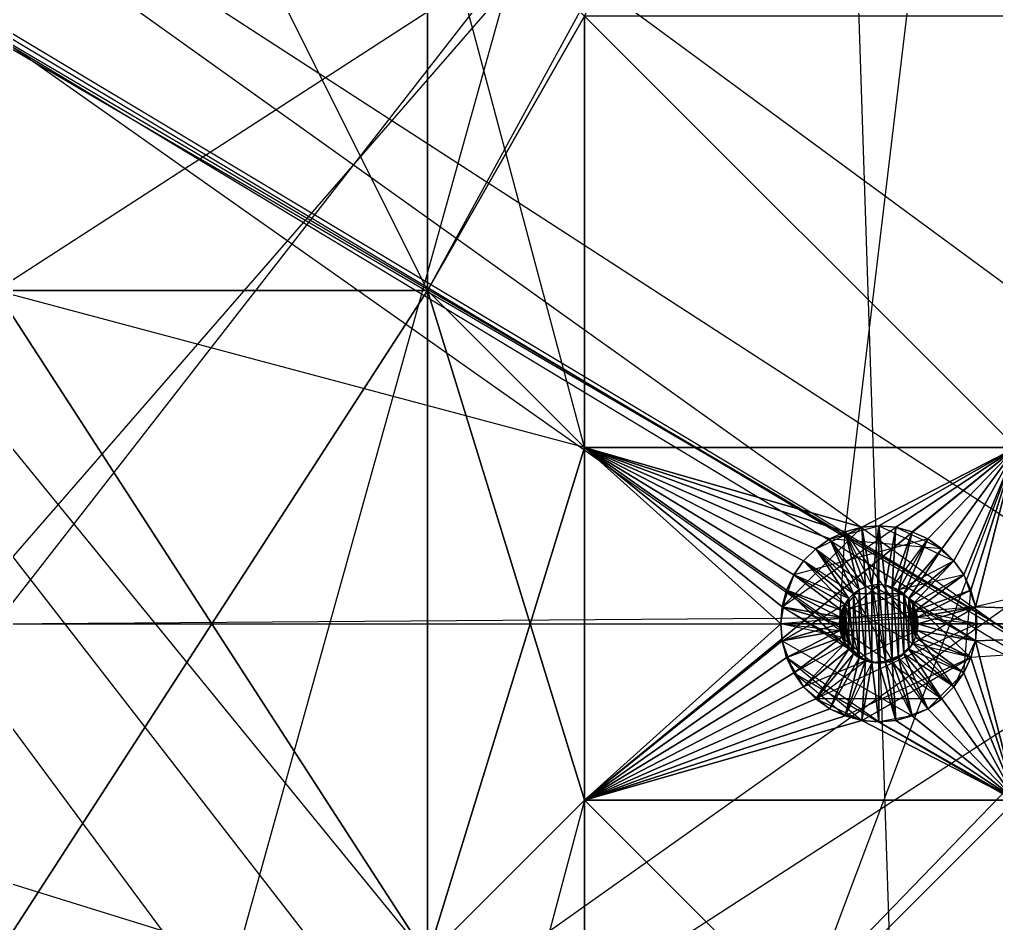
# Model space of a CAD drawing. Extents: x -139 to 143, y -92 to 96.
# Drawn here: x -56.2 to 2.4, y -16.4 to 37.8 of the extents above; entities that cross this region are included whole.
import ezdxf

# ---------------------------------------------------------------- set-up
doc = ezdxf.new("R2010")
doc.units = 0
doc.layers.get('0').update_dxf_attribs({"linetype": 'CONTINUOUS'})

msp = doc.modelspace()

# ---------------------------------------------------------------- linework, layer by layer
at = {"color": 7}
for points in [[(129.709, -88.192, -0.822), (-124.985, -88.192, -0.822), (-129.233, -92.422, -0.822), (-124.985, -88.192, -0.822), (-125.885, -88.822, -0.822), (-129.233, -92.422, -0.822), (-129.233, -92.422, -0.822), (-125.885, -88.822, -0.822), (-126.943, -89.316, -0.822), (-129.233, -92.422, -0.822), (-129.233, -92.422, -0.822), (-126.943, -89.316, -0.822), (-128.07, -89.618, -0.822), (-129.233, -92.422, -0.822), (-129.233, -92.422, -0.822), (-128.07, -89.618, -0.822), (-129.233, -89.72, -0.822), (-129.233, -92.422, -0.822), (-124.985, -88.192, -0.822), (-129.233, -92.422, -0.822), (133.958, -92.422, -0.822), (-124.985, -88.192, -0.822), (133.958, 95.572, -0.822)], [(133.958, 95.572, -0.822), (-129.233, 95.572, -0.822), (-124.985, 91.342, -0.822), (133.958, 95.572, -0.822), (-129.233, 95.572, -0.822), (-124.985, 91.342, -0.822), (-129.233, 95.572, -0.822), (-125.885, 91.972, -0.822), (-124.985, 91.342, -0.822), (-125.885, 91.972, -0.822), (-129.233, 95.572, -0.822), (-126.943, 92.465, -0.822), (-125.885, 91.972, -0.822), (-126.943, 92.465, -0.822), (-129.233, 95.572, -0.822), (-128.07, 92.768, -0.822), (-126.943, 92.465, -0.822), (-128.07, 92.768, -0.822), (-129.233, 95.572, -0.822), (-129.233, 92.869, -0.822), (-128.07, 92.768, -0.822), (143.358, -83.022, -0.587)], [(-129.233, -89.72, -0.822), (-129.233, 92.869, -0.587), (-129.233, 95.572, -0.822), (-129.233, 95.572, -0.587), (-129.233, 92.869, -0.587), (-129.233, 95.572, -0.822), (-129.233, 92.869, -0.587), (-129.233, 92.869, -0.822), (-129.233, 95.572, -0.822), (133.958, -92.422, -0.822)], [(143.358, -83.022, -0.822), (-138.633, 86.172, -0.822), (-134.403, 81.923, -0.822), (-135.033, 82.823, -0.822), (-138.633, 86.172, -0.822), (-134.403, 81.923, -0.822), (-138.633, 86.172, -0.822), (-134.403, -78.774, -0.822), (-134.403, 81.923, -0.822), (-138.633, 86.172, -0.822), (-135.033, 82.823, -0.822), (-135.527, 83.881, -0.822), (-138.633, 86.172, -0.822), (-138.633, -83.022, -0.822)], [(-138.633, -83.022, 5.052), (-138.49, 84.54, 5.052), (-138.633, -83.022, 5.052), (-138.633, 86.172, 5.052), (-138.49, 84.54, 5.052), (143.215, -81.39, 5.052)], [(-123.433, -86.371, -5.287), (143.358, 86.172, 5.052)], [(-135.527, 83.881, -0.587), (140.655, -83.022, -0.587)], [(-135.527, 83.881, 5.287), (143.358, -83.022, 5.052)], [(137.306, -77.222, -5.287), (-132.582, 80.372, -5.287), (-131.583, -76.757, -5.287), (-131.583, 79.906, -5.287), (-132.582, 80.372, -5.287), (-132.582, 80.372, -5.287), (-132.582, -77.222, -5.287)], [(-4.688, -74.798, -0.117), (-115.522, 75.01, -0.117), (-123.191, 78.971, -0.117), (-115.955, 74.082, -0.117), (-115.522, 75.01, -0.117), (-111.454, -74.708, -0.117)], [(-57.561, 73.247, 5.287), (-31.712, 21.549, 5.287), (-31.712, 47.398, -0.117), (-31.712, 47.398, 5.287), (-31.712, 21.549, 5.287), (-31.712, 47.398, -0.117), (-31.712, 21.549, 5.287), (-31.712, 21.549, -0.117), (-31.712, 47.398, -0.117), (-31.712, 21.549, 5.287), (-57.561, 21.549, -0.117), (-31.712, 21.549, -0.117), (-31.712, 21.549, 5.287), (-57.561, 21.549, -0.117), (-31.712, 21.549, 5.287), (-57.561, 21.549, 5.287)], [(-57.561, 21.549, -0.117), (-17.612, 47.398, 5.287), (-17.612, 73.247, -0.117), (-17.612, 73.247, 5.287), (-17.612, 47.398, 5.287), (-17.612, 73.247, -0.117), (-17.612, 47.398, 5.287), (-17.612, 47.398, -0.117), (-17.612, 73.247, -0.117), (-17.612, 47.398, 5.287), (-31.712, 47.398, -0.117), (-17.612, 47.398, -0.117), (-17.612, 47.398, 5.287), (-31.712, 47.398, -0.117), (-17.612, 47.398, 5.287), (-31.712, 47.398, 5.287), (-31.712, 47.398, -0.117), (-57.561, 73.247, 5.287), (-17.612, 73.247, -0.117), (-57.561, 73.247, -0.117)], [(-57.561, 73.247, 5.287), (-17.612, 73.247, -0.117), (-57.561, 73.247, 5.287), (-17.612, 73.247, 5.287), (-17.612, 73.247, -0.117), (-57.561, -70.098, -0.117)], [(-135.527, -85.313, 5.287), (1.187, 72.072, -9.4)], [(-112.748, 1.167, -0.117), (-2.373, 1.983, -0.117), (-2.373, 1.167, -0.117), (-2.338, 1.575, -0.117), (-2.373, 1.983, -0.117), (-2.479, 2.379, -0.117), (-2.373, 1.167, -0.117), (-2.373, 1.983, -0.117), (-2.479, 2.379, -0.117), (-2.479, 2.379, -0.117), (-2.479, 0.771, -0.117), (-2.373, 1.167, -0.117), (-2.479, 2.379, -0.117), (-2.652, 2.75, -0.117), (-2.479, 0.771, -0.117), (-2.479, 2.379, -0.117), (-2.652, 2.75, -0.117), (-2.652, 2.75, -0.117), (-2.652, 0.4, -0.117), (-2.479, 0.771, -0.117), (-2.652, 2.75, -0.117), (-2.887, 3.085, -0.117), (-2.652, 0.4, -0.117), (-2.652, 2.75, -0.117), (-2.887, 3.085, -0.117), (-2.887, 3.085, -0.117), (-2.887, 0.064, -0.117), (-2.652, 0.4, -0.117), (-2.887, 3.085, -0.117), (-3.177, 3.375, -0.117), (-2.887, 0.064, -0.117), (-2.887, 3.085, -0.117), (-3.177, 3.375, -0.117), (-3.177, 3.375, -0.117), (-3.177, -0.225, -0.117), (-2.887, 0.064, -0.117), (-3.177, 3.375, -0.117), (-3.513, 3.61, -0.117), (-3.177, -0.225, -0.117), (-3.177, 3.375, -0.117), (-3.513, 3.61, -0.117), (-3.513, 3.61, -0.117), (-3.513, -0.46, -0.117), (-3.177, -0.225, -0.117), (-3.513, 3.61, -0.117), (-3.884, 3.783, -0.117), (-3.513, -0.46, -0.117), (-3.513, 3.61, -0.117), (-3.884, 3.783, -0.117), (-3.884, 3.783, -0.117), (-3.884, -0.633, -0.117), (-3.513, -0.46, -0.117), (-3.884, 3.783, -0.117), (-4.28, 3.889, -0.117), (-3.884, -0.633, -0.117), (-3.884, 3.783, -0.117), (-4.28, 3.889, -0.117), (-4.28, 3.889, -0.117), (-4.28, -0.739, -0.117), (-3.884, -0.633, -0.117), (-4.28, 3.889, -0.117), (-4.688, 3.925, -0.117), (-4.28, -0.739, -0.117), (-4.28, 3.889, -0.117), (-4.688, 3.925, -0.117), (-4.688, 3.925, -0.117), (-4.688, -0.775, -0.117), (-4.28, -0.739, -0.117), (-4.688, 3.925, -0.117), (-5.096, 3.889, -0.117), (-4.688, -0.775, -0.117), (-4.688, 3.925, -0.117), (-5.096, 3.889, -0.117), (-5.096, 3.889, -0.117), (-5.096, -0.739, -0.117), (-4.688, -0.775, -0.117), (-5.096, 3.889, -0.117), (-5.491, 3.783, -0.117), (-5.096, -0.739, -0.117), (-5.096, 3.889, -0.117), (-5.491, 3.783, -0.117), (-5.491, 3.783, -0.117), (-5.491, -0.633, -0.117), (-5.096, -0.739, -0.117), (-5.491, 3.783, -0.117), (-5.863, 3.61, -0.117), (-5.491, -0.633, -0.117), (-5.491, 3.783, -0.117), (-5.863, 3.61, -0.117), (-5.863, 3.61, -0.117), (-5.863, -0.46, -0.117), (-5.491, -0.633, -0.117), (-5.863, 3.61, -0.117), (-6.198, 3.375, -0.117), (-5.863, -0.46, -0.117), (-5.863, 3.61, -0.117), (-6.198, 3.375, -0.117), (-6.198, 3.375, -0.117), (-6.198, -0.225, -0.117), (-5.863, -0.46, -0.117), (-6.198, 3.375, -0.117), (-6.488, 3.085, -0.117), (-6.198, -0.225, -0.117), (-6.198, 3.375, -0.117), (-6.488, 3.085, -0.117), (-6.488, 3.085, -0.117), (-6.488, 0.064, -0.117), (-6.198, -0.225, -0.117), (-6.488, 3.085, -0.117), (-6.723, 2.75, -0.117), (-6.488, 0.064, -0.117), (-6.488, 3.085, -0.117), (-6.723, 2.75, -0.117), (-6.723, 2.75, -0.117), (-6.723, 0.4, -0.117), (-6.488, 0.064, -0.117), (-6.723, 2.75, -0.117), (-6.896, 2.379, -0.117), (-6.723, 0.4, -0.117), (-6.723, 2.75, -0.117), (-6.896, 2.379, -0.117), (-6.896, 2.379, -0.117), (-6.896, 0.771, -0.117), (-6.723, 0.4, -0.117), (-6.896, 2.379, -0.117), (-7.002, 1.983, -0.117), (-6.896, 0.771, -0.117), (-6.896, 2.379, -0.117), (-7.002, 1.983, -0.117), (-7.002, 1.983, -0.117), (-7.002, 1.167, -0.117), (-6.896, 0.771, -0.117), (-7.002, 1.983, -0.117), (-7.002, 1.167, -0.117), (-7.002, 1.983, -0.117), (-7.037, 1.575, -0.117), (-7.002, 1.167, -0.117), (-108.12, 72.481, -0.117)], [(-112.748, -69.331, -0.117), (-2.373, 72.481, -0.117)], [(-108.084, 72.072, -9.4), (1.187, -68.923, -9.4)], [(-7.002, 71.664, -0.117), (-2.373, -68.515, -0.117)], [(-31.712, -18.4, -0.117), (-104.649, 71.052, -0.117)], [(3.537, 12.149, -0.117), (-5.708, 7.36, -0.117), (-4.688, 7.45, -0.117), (3.537, 12.149, -0.117), (-22.312, 12.149, -0.117), (-5.708, 7.36, -0.117), (3.537, 12.149, -0.117), (-22.312, 12.149, -0.117), (-5.708, 7.36, -0.117), (-22.312, 12.149, -0.117), (-6.697, 7.095, -0.117), (-5.708, 7.36, -0.117), (-10.473, 2.595, -0.117), (-22.312, 12.149, -0.117), (-10.562, 1.575, -0.117), (-10.473, 2.595, -0.117), (-10.208, 3.584, -0.117), (-22.312, 12.149, -0.117), (-10.473, 2.595, -0.117), (-10.208, 3.584, -0.117), (-9.775, 4.512, -0.117), (-22.312, 12.149, -0.117), (-10.208, 3.584, -0.117), (-9.775, 4.512, -0.117), (-9.188, 5.351, -0.117), (-22.312, 12.149, -0.117), (-9.775, 4.512, -0.117), (-9.188, 5.351, -0.117), (-8.464, 6.075, -0.117), (-22.312, 12.149, -0.117), (-9.188, 5.351, -0.117), (-8.464, 6.075, -0.117), (-7.625, 6.663, -0.117), (-22.312, 12.149, -0.117), (-8.464, 6.075, -0.117), (-7.625, 6.663, -0.117), (-6.697, 7.095, -0.117), (-22.312, 12.149, -0.117), (-7.625, 6.663, -0.117), (-6.697, 7.095, -0.117), (0.833, 70.063, -0.117)], [(-57.561, 21.549, 5.287), (-31.712, 21.549, 5.287), (-22.312, 37.999, 5.287), (-17.612, 47.398, 5.287), (3.537, 37.999, 5.287), (-22.312, 37.999, 5.287), (-31.712, 21.549, 5.287), (-22.312, 12.149, 5.287), (-31.712, -18.4, 5.287), (-31.712, 21.549, 5.287), (-22.312, 12.149, 5.287), (-31.712, 21.549, 5.287), (-22.312, 37.999, 5.287), (-22.312, 12.149, 5.287), (-31.712, 47.398, 5.287), (-22.312, 37.999, 5.287), (-31.712, 21.549, 5.287), (-31.712, 47.398, 5.287), (-22.312, 37.999, 5.287), (-31.712, 47.398, 5.287), (-17.612, 47.398, 5.287), (-22.312, 37.999, 5.287), (-22.312, -9, 5.287), (3.537, 12.149, 5.287)], [(-17.612, 47.398, -0.117), (-31.712, 21.549, -0.117), (-22.312, 37.999, -0.117)], [(-31.712, 47.398, -0.117), (-31.712, 21.549, -0.117), (-22.312, 37.999, -0.117), (-31.712, 21.549, -0.117), (-22.312, 12.149, -0.117), (-22.312, 37.999, -0.117), (-22.312, 12.149, -0.117), (-31.712, 21.549, -0.117), (-22.312, -9, -0.117), (-22.312, 12.149, -0.117), (-31.712, 47.398, -0.117)], [(-31.712, 47.398, -0.117), (30.561, 1.575, -0.117)], [(113.538, 38.957, 5.287), (-22.312, -34.849, -0.117), (-22.312, -9, 5.287), (-22.312, -9, -0.117), (-22.312, -34.849, -0.117), (-22.312, -9, 5.287), (-22.312, -34.849, -0.117), (-22.312, -34.849, 5.287), (-22.312, -9, 5.287), (3.537, -34.849, 5.287)], [(-31.712, -44.249, 5.287), (47.35, 37.578, 5.287)], [(3.537, -34.849, 5.287), (-22.312, -34.849, -0.117), (3.537, -34.849, 5.287), (-22.312, -34.849, 5.287), (-22.312, -34.849, -0.117), (-22.312, 12.149, -0.117), (-22.312, 37.999, 5.287), (-22.312, 37.999, -0.117), (-22.312, 12.149, -0.117), (-22.312, 37.999, 5.287), (-22.312, 12.149, -0.117), (-22.312, 12.149, 5.287), (-22.312, 37.999, 5.287), (3.537, 12.149, 5.287)], [(-57.561, -18.4, 5.287), (-31.712, 21.549, 5.287), (-31.712, -18.4, 5.287)], [(-57.561, -18.4, 5.287), (-31.712, 21.549, 5.287), (-57.561, -18.4, 5.287)], [(-57.561, 21.549, -0.117), (-31.712, -18.4, -0.117), (-31.712, 21.549, -0.117), (-57.561, 21.549, -0.117), (-31.712, -18.4, -0.117), (-57.561, 21.549, -0.117)], [(3.537, 12.149, 5.287), (-22.312, 12.149, -0.117), (3.537, 12.149, 5.287), (-22.312, 12.149, 5.287), (-22.312, 12.149, -0.117), (-57.561, 21.549, -0.117)], [(-31.712, -18.4, -0.117), (-22.312, -9, -0.117), (-31.712, 21.549, -0.117), (-31.712, -18.4, -0.117), (-22.312, -9, -0.117), (-31.712, -18.4, -0.117)], [(-31.712, -18.4, 5.287), (-22.312, -9, 5.287), (-22.312, -34.849, 5.287), (-22.312, -9, 5.287), (-31.712, -18.4, 5.287), (-22.312, 12.149, 5.287), (-22.312, -9, 5.287), (-31.712, -44.249, 5.287)], [(3.537, -9, 5.287), (-22.312, -9, 5.287), (3.537, 12.149, 5.287), (-22.312, -9, 5.287), (-22.312, 12.149, 5.287), (3.537, 12.149, 5.287), (-17.612, -44.249, 5.287)], [(30.561, 1.575, -0.117), (0.833, -0.434, -0.117), (3.537, -9, -0.117), (1.098, 0.555, -0.117), (0.833, -0.434, -0.117), (0.4, -1.363, -0.117), (3.537, -9, -0.117), (0.833, -0.434, -0.117), (0.4, -1.363, -0.117), (-0.187, -2.201, -0.117), (3.537, -9, -0.117), (0.4, -1.363, -0.117), (-0.187, -2.201, -0.117), (-0.911, -2.926, -0.117), (3.537, -9, -0.117), (-0.187, -2.201, -0.117), (-0.911, -2.926, -0.117), (-1.75, -3.513, -0.117), (3.537, -9, -0.117), (-0.911, -2.926, -0.117), (-1.75, -3.513, -0.117), (-2.678, -3.946, -0.117), (3.537, -9, -0.117), (-1.75, -3.513, -0.117), (-2.678, -3.946, -0.117), (-3.667, -4.211, -0.117), (3.537, -9, -0.117), (-2.678, -3.946, -0.117), (-3.667, -4.211, -0.117), (-4.688, -4.3, -0.117), (3.537, -9, -0.117), (-3.667, -4.211, -0.117), (-4.688, -4.3, -0.117), (-5.708, -4.211, -0.117), (3.537, -9, -0.117), (-4.688, -4.3, -0.117), (-5.708, -4.211, -0.117), (-22.312, -9, -0.117), (-5.708, -4.211, -0.117), (-6.697, -3.946, -0.117), (-22.312, -9, -0.117), (-22.312, -9, -0.117), (-6.697, -3.946, -0.117), (-7.625, -3.513, -0.117), (-22.312, -9, -0.117), (-22.312, -9, -0.117), (-10.562, 1.575, -0.117), (-22.312, 12.149, -0.117), (-22.312, -9, -0.117), (-10.562, 1.575, -0.117), (-22.312, -9, -0.117), (-10.473, 0.555, -0.117), (-10.562, 1.575, -0.117), (-10.473, 0.555, -0.117), (-22.312, -9, -0.117), (-10.208, -0.434, -0.117), (-10.473, 0.555, -0.117), (-10.208, -0.434, -0.117), (-22.312, -9, -0.117), (-9.775, -1.363, -0.117), (-10.208, -0.434, -0.117), (-5.708, -4.211, -0.117), (-22.312, -9, -0.117), (3.537, -9, -0.117), (-5.708, -4.211, -0.117), (-8.464, -2.926, -0.117), (-22.312, -9, -0.117), (-7.625, -3.513, -0.117), (-8.464, -2.926, -0.117), (-9.188, -2.201, -0.117), (-22.312, -9, -0.117), (-8.464, -2.926, -0.117), (-9.188, -2.201, -0.117), (-9.775, -1.363, -0.117), (-22.312, -9, -0.117), (-9.188, -2.201, -0.117), (-9.775, -1.363, -0.117), (47.35, -34.428, -0.117)], [(3.537, 12.149, 5.287), (-22.312, 12.149, -0.117), (3.537, 12.149, -0.117)], [(3.537, 12.149, -0.117), (-4.688, 7.45, -0.117), (-3.667, 7.36, -0.117), (3.537, 12.149, -0.117)], [(3.537, 12.149, -0.117), (-3.667, 7.36, -0.117), (-2.678, 7.095, -0.117), (3.537, 12.149, -0.117)], [(3.537, 12.149, -0.117), (-2.678, 7.095, -0.117), (-1.75, 6.663, -0.117), (3.537, 12.149, -0.117)], [(3.537, 12.149, -0.117), (-1.75, 6.663, -0.117), (-0.911, 6.075, -0.117), (3.537, 12.149, -0.117)], [(3.537, 12.149, -0.117), (-0.911, 6.075, -0.117), (-0.187, 5.351, -0.117), (3.537, 12.149, -0.117)], [(3.537, 12.149, -0.117), (-0.187, 5.351, -0.117), (0.4, 4.512, -0.117), (3.537, 12.149, -0.117)], [(3.537, 12.149, -0.117), (0.4, 4.512, -0.117), (0.833, 3.584, -0.117), (3.537, 12.149, -0.117)], [(3.537, 12.149, -0.117), (0.833, 3.584, -0.117), (1.098, 2.595, -0.117), (3.537, 12.149, -0.117)], [(3.537, 12.149, -0.117), (1.098, 2.595, -0.117), (1.098, 0.555, -0.117), (30.561, 1.575, -0.117), (1.187, 1.575, -0.117), (1.098, 0.555, -0.117), (33.396, -14.5, -0.117)], [(31.275, 9.736, -0.117), (1.098, 2.595, -0.117), (30.561, 1.575, -0.117)], [(-108.084, 1.575, -9.4), (1.187, 1.575, -9.4), (1.098, 2.595, -0.117), (1.098, 2.595, -9.4), (1.187, 1.575, -9.4), (1.098, 2.595, -0.117), (1.187, 1.575, -9.4), (1.187, 1.575, -0.117), (1.098, 2.595, -0.117), (-10.562, 1.575, -0.117), (-10.473, 2.595, -9.4), (-10.473, 2.595, -0.117), (-10.562, 1.575, -0.117), (-10.473, 2.595, -9.4), (-10.562, 1.575, -0.117), (-10.562, 1.575, -9.4), (-10.473, 2.595, -9.4), (-3.667, 7.36, -0.117), (-4.688, 7.45, -9.4), (-3.667, 7.36, -9.4), (-3.667, 7.36, -0.117), (-4.688, 7.45, -9.4), (-3.667, 7.36, -0.117), (-4.688, 7.45, -0.117), (-4.688, 7.45, -9.4), (-0.187, 5.351, -9.4), (-0.911, 6.075, -0.117), (-0.911, 6.075, -9.4), (-0.187, 5.351, -9.4), (-0.911, 6.075, -0.117), (-0.187, 5.351, -9.4), (-0.187, 5.351, -0.117), (-0.911, 6.075, -0.117), (-7.625, 6.663, -0.117), (-8.464, 6.075, -9.4), (-7.625, 6.663, -9.4), (-7.625, 6.663, -0.117), (-8.464, 6.075, -9.4), (-7.625, 6.663, -0.117), (-8.464, 6.075, -0.117), (-8.464, 6.075, -9.4), (-5.708, 7.36, -0.117), (-6.697, 7.095, -9.4), (-5.708, 7.36, -9.4), (-5.708, 7.36, -0.117), (-6.697, 7.095, -9.4), (-5.708, 7.36, -0.117), (-6.697, 7.095, -0.117), (-6.697, 7.095, -9.4), (-0.187, -2.201, -9.4), (0.4, -1.363, -0.117), (0.4, -1.363, -9.4), (-0.187, -2.201, -9.4), (0.4, -1.363, -0.117), (-0.187, -2.201, -9.4), (-0.187, -2.201, -0.117), (0.4, -1.363, -0.117), (0.833, 3.584, -9.4), (0.4, 4.512, -0.117), (0.4, 4.512, -9.4), (0.833, 3.584, -9.4), (0.4, 4.512, -0.117), (0.833, 3.584, -9.4), (0.833, 3.584, -0.117), (0.4, 4.512, -0.117), (1.098, 2.595, -9.4), (0.833, 3.584, -0.117), (0.833, 3.584, -9.4), (1.098, 2.595, -9.4), (0.833, 3.584, -0.117), (1.098, 2.595, -9.4), (1.098, 2.595, -0.117), (0.833, 3.584, -0.117), (0.4, 4.512, -9.4), (-0.187, 5.351, -0.117), (-0.187, 5.351, -9.4), (0.4, 4.512, -9.4), (-0.187, 5.351, -0.117), (0.4, 4.512, -9.4), (0.4, 4.512, -0.117), (-0.187, 5.351, -0.117), (-1.75, 6.663, -0.117), (-2.678, 7.095, -9.4), (-1.75, 6.663, -9.4), (-1.75, 6.663, -0.117), (-2.678, 7.095, -9.4), (-1.75, 6.663, -0.117), (-2.678, 7.095, -0.117), (-2.678, 7.095, -9.4), (-2.678, 7.095, -0.117), (-3.667, 7.36, -9.4), (-2.678, 7.095, -9.4), (-2.678, 7.095, -0.117), (-3.667, 7.36, -9.4), (-2.678, 7.095, -0.117), (-3.667, 7.36, -0.117), (-3.667, 7.36, -9.4), (-0.911, 6.075, -0.117), (-1.75, 6.663, -9.4), (-0.911, 6.075, -9.4), (-0.911, 6.075, -0.117), (-1.75, 6.663, -9.4), (-0.911, 6.075, -0.117), (-1.75, 6.663, -0.117), (-1.75, 6.663, -9.4), (-9.775, 4.512, -0.117), (-9.188, 5.351, -9.4), (-9.188, 5.351, -0.117), (-9.775, 4.512, -0.117), (-9.188, 5.351, -9.4), (-9.775, 4.512, -0.117), (-9.775, 4.512, -9.4), (-9.188, 5.351, -9.4), (-9.188, 5.351, -0.117), (-8.464, 6.075, -9.4), (-8.464, 6.075, -0.117), (-9.188, 5.351, -0.117), (-8.464, 6.075, -9.4), (-9.188, 5.351, -0.117), (-9.188, 5.351, -9.4), (-8.464, 6.075, -9.4), (-2.338, 1.575, -9.4), (1.187, 1.575, -9.4), (1.098, 2.595, -9.4), (-2.338, 1.575, -9.4), (-2.373, 1.983, -9.4), (1.098, 2.595, -9.4), (0.833, 3.584, -9.4), (-2.373, 1.983, -9.4), (1.187, 1.575, -9.4), (-2.338, 1.575, -9.4), (1.098, 0.555, -9.4), (1.187, 1.575, -9.4), (-2.479, 2.379, -9.4), (0.833, 3.584, -9.4), (0.4, 4.512, -9.4), (-2.479, 2.379, -9.4), (-2.373, 1.167, -9.4), (1.098, 0.555, -9.4), (-2.338, 1.575, -9.4), (-2.373, 1.167, -9.4), (-2.652, 2.75, -9.4), (0.4, 4.512, -9.4), (-0.187, 5.351, -9.4), (-2.652, 2.75, -9.4), (1.098, 0.555, -9.4), (-2.373, 1.167, -9.4), (0.833, -0.434, -9.4), (1.098, 0.555, -9.4), (-2.887, 3.085, -9.4), (-0.187, 5.351, -9.4), (-0.911, 6.075, -9.4), (-2.887, 3.085, -9.4), (-2.479, 0.771, -9.4), (0.833, -0.434, -9.4), (-2.373, 1.167, -9.4), (-2.479, 0.771, -9.4), (-3.177, 3.375, -9.4), (-0.911, 6.075, -9.4), (-1.75, 6.663, -9.4), (-3.177, 3.375, -9.4), (0.833, -0.434, -9.4), (-2.479, 0.771, -9.4), (0.4, -1.363, -9.4), (0.833, -0.434, -9.4), (-2.652, 0.4, -9.4), (0.4, -1.363, -9.4), (-2.479, 0.771, -9.4), (-2.652, 0.4, -9.4), (1.098, 2.595, -9.4), (-2.373, 1.983, -9.4), (-2.338, 1.575, -9.4), (1.098, 2.595, -9.4), (0.833, 3.584, -9.4), (-2.479, 2.379, -9.4), (-2.373, 1.983, -9.4), (0.833, 3.584, -9.4), (0.4, 4.512, -9.4), (-2.652, 2.75, -9.4), (-2.479, 2.379, -9.4), (0.4, 4.512, -9.4), (-3.513, 3.61, -9.4), (-1.75, 6.663, -9.4), (-2.678, 7.095, -9.4), (-3.513, 3.61, -9.4), (-0.187, 5.351, -9.4), (-2.887, 3.085, -9.4), (-2.652, 2.75, -9.4), (-0.187, 5.351, -9.4), (-0.911, 6.075, -9.4), (-3.177, 3.375, -9.4), (-2.887, 3.085, -9.4), (-0.911, 6.075, -9.4), (-1.75, 6.663, -9.4), (-3.513, 3.61, -9.4), (-3.177, 3.375, -9.4), (-1.75, 6.663, -9.4), (-3.884, 3.783, -9.4), (-2.678, 7.095, -9.4), (-3.667, 7.36, -9.4), (-3.884, 3.783, -9.4), (-2.678, 7.095, -9.4), (-3.884, 3.783, -9.4), (-3.513, 3.61, -9.4), (-2.678, 7.095, -9.4), (-3.667, 7.36, -9.4), (-4.28, 3.889, -9.4), (-3.884, 3.783, -9.4), (-3.667, 7.36, -9.4), (-4.688, 7.45, -9.4), (-4.28, 3.889, -9.4), (-3.667, 7.36, -9.4), (-4.688, 7.45, -9.4), (-4.688, 7.45, -9.4), (-4.688, 3.925, -9.4), (-4.28, 3.889, -9.4), (-4.688, 7.45, -9.4), (-4.688, 7.45, -9.4), (-5.096, 3.889, -9.4), (-4.688, 3.925, -9.4), (-4.688, 7.45, -9.4), (-5.708, 7.36, -9.4), (-5.096, 3.889, -9.4), (-4.688, 7.45, -9.4), (-5.708, 7.36, -9.4), (-5.096, 3.889, -9.4), (-5.708, 7.36, -9.4), (-5.491, 3.783, -9.4), (-5.096, 3.889, -9.4), (-6.697, 7.095, -9.4), (-5.491, 3.783, -9.4), (-5.708, 7.36, -9.4), (-6.697, 7.095, -9.4), (-5.491, 3.783, -9.4), (-6.697, 7.095, -9.4), (-5.863, 3.61, -9.4), (-5.491, 3.783, -9.4), (-7.625, 6.663, -9.4), (-5.863, 3.61, -9.4), (-6.697, 7.095, -9.4), (-7.625, 6.663, -9.4), (-5.863, 3.61, -9.4), (-7.625, 6.663, -9.4), (-6.198, 3.375, -9.4), (-5.863, 3.61, -9.4), (-8.464, 6.075, -9.4), (-6.198, 3.375, -9.4), (-7.625, 6.663, -9.4), (-8.464, 6.075, -9.4), (-6.198, 3.375, -9.4), (-8.464, 6.075, -9.4), (-6.488, 3.085, -9.4), (-6.198, 3.375, -9.4), (-9.188, 5.351, -9.4), (-6.488, 3.085, -9.4), (-8.464, 6.075, -9.4), (-9.188, 5.351, -9.4), (-6.488, 3.085, -9.4), (-9.188, 5.351, -9.4), (-6.723, 2.75, -9.4), (-6.488, 3.085, -9.4), (-9.775, 4.512, -9.4), (-6.723, 2.75, -9.4), (-9.188, 5.351, -9.4), (-9.775, 4.512, -9.4), (0.4, -1.363, -9.4), (-2.652, 0.4, -9.4), (-0.187, -2.201, -9.4), (0.4, -1.363, -9.4), (-2.887, 0.064, -9.4), (-0.187, -2.201, -9.4), (-2.652, 0.4, -9.4), (-2.887, 0.064, -9.4), (-0.187, -2.201, -9.4), (-2.887, 0.064, -9.4), (-0.911, -2.926, -9.4), (-0.187, -2.201, -9.4), (-3.177, -0.225, -9.4), (-0.911, -2.926, -9.4), (-2.887, 0.064, -9.4), (-3.177, -0.225, -9.4), (-0.911, -2.926, -9.4), (-3.177, -0.225, -9.4), (-1.75, -3.513, -9.4), (-0.911, -2.926, -9.4), (-3.513, -0.46, -9.4), (-1.75, -3.513, -9.4), (-3.177, -0.225, -9.4), (-3.513, -0.46, -9.4), (-1.75, -3.513, -9.4), (-3.513, -0.46, -9.4), (-2.678, -3.946, -9.4), (-1.75, -3.513, -9.4), (-3.884, -0.633, -9.4), (-2.678, -3.946, -9.4), (-3.513, -0.46, -9.4), (-3.884, -0.633, -9.4), (-2.678, -3.946, -9.4), (-3.884, -0.633, -9.4), (-3.667, -4.211, -9.4), (-2.678, -3.946, -9.4), (-4.28, -0.739, -9.4), (-3.667, -4.211, -9.4), (-3.884, -0.633, -9.4), (-4.28, -0.739, -9.4), (-4.688, -0.775, -9.4), (-3.667, -4.211, -9.4), (-4.28, -0.739, -9.4), (-4.688, -0.775, -9.4), (-4.688, -0.775, -9.4), (-4.688, -4.3, -9.4), (-3.667, -4.211, -9.4), (-4.688, -0.775, -9.4), (-5.096, -0.739, -9.4), (-4.688, -4.3, -9.4), (-4.688, -0.775, -9.4), (-5.096, -0.739, -9.4), (-5.708, -4.211, -9.4), (-5.096, -0.739, -9.4), (-5.491, -0.633, -9.4), (-5.708, -4.211, -9.4), (-5.096, -0.739, -9.4), (-5.708, -4.211, -9.4), (-4.688, -4.3, -9.4), (-5.096, -0.739, -9.4), (-6.697, -3.946, -9.4), (-5.491, -0.633, -9.4), (-5.863, -0.46, -9.4), (-6.697, -3.946, -9.4), (-7.625, -3.513, -9.4), (-5.863, -0.46, -9.4), (-6.198, -0.225, -9.4), (-7.625, -3.513, -9.4), (-8.464, -2.926, -9.4), (-6.198, -0.225, -9.4), (-6.488, 0.064, -9.4), (-8.464, -2.926, -9.4), (-5.491, -0.633, -9.4), (-6.697, -3.946, -9.4), (-5.708, -4.211, -9.4), (-5.491, -0.633, -9.4), (-9.188, -2.201, -9.4), (-6.488, 0.064, -9.4), (-6.723, 0.4, -9.4), (-9.188, -2.201, -9.4), (-9.775, -1.363, -9.4), (-6.723, 0.4, -9.4), (-6.896, 0.771, -9.4), (-9.775, -1.363, -9.4), (-10.208, -0.434, -9.4), (-6.896, 0.771, -9.4), (-7.002, 1.167, -9.4), (-10.208, -0.434, -9.4), (-10.473, 0.555, -9.4), (-7.002, 1.167, -9.4), (-7.037, 1.575, -9.4), (-10.473, 0.555, -9.4), (-6.723, 2.75, -9.4), (-9.775, 4.512, -9.4), (-6.896, 2.379, -9.4), (-6.723, 2.75, -9.4), (-5.863, -0.46, -9.4), (-7.625, -3.513, -9.4), (-6.697, -3.946, -9.4), (-5.863, -0.46, -9.4), (-10.208, 3.584, -9.4), (-6.896, 2.379, -9.4), (-9.775, 4.512, -9.4), (-10.208, 3.584, -9.4), (-6.198, -0.225, -9.4), (-8.464, -2.926, -9.4), (-7.625, -3.513, -9.4), (-6.198, -0.225, -9.4), (-6.896, 2.379, -9.4), (-10.208, 3.584, -9.4), (-7.002, 1.983, -9.4), (-6.896, 2.379, -9.4), (-6.488, 0.064, -9.4), (-9.188, -2.201, -9.4), (-8.464, -2.926, -9.4), (-6.488, 0.064, -9.4), (-10.473, 2.595, -9.4), (-7.002, 1.983, -9.4), (-10.208, 3.584, -9.4), (-10.473, 2.595, -9.4), (-6.723, 0.4, -9.4), (-9.775, -1.363, -9.4), (-9.188, -2.201, -9.4), (-6.723, 0.4, -9.4), (-7.002, 1.983, -9.4), (-10.473, 2.595, -9.4), (-7.037, 1.575, -9.4), (-7.002, 1.983, -9.4), (-6.896, 0.771, -9.4), (-10.208, -0.434, -9.4), (-9.775, -1.363, -9.4), (-6.896, 0.771, -9.4), (-10.562, 1.575, -9.4), (-7.037, 1.575, -9.4), (-10.473, 2.595, -9.4), (-10.562, 1.575, -9.4), (-7.002, 1.167, -9.4), (-10.473, 0.555, -9.4), (-10.208, -0.434, -9.4), (-7.002, 1.167, -9.4), (-7.037, 1.575, -9.4), (-10.562, 1.575, -9.4), (-10.473, 0.555, -9.4), (-7.037, 1.575, -9.4), (-6.697, 7.095, -0.117), (-7.625, 6.663, -9.4), (-6.697, 7.095, -9.4), (-6.697, 7.095, -0.117), (-7.625, 6.663, -9.4), (-6.697, 7.095, -0.117), (-7.625, 6.663, -0.117), (-7.625, 6.663, -9.4), (-4.688, 7.45, -0.117), (-5.708, 7.36, -9.4), (-4.688, 7.45, -9.4), (-4.688, 7.45, -0.117), (-5.708, 7.36, -9.4), (-4.688, 7.45, -0.117), (-5.708, 7.36, -0.117), (-5.708, 7.36, -9.4), (-3.667, -4.211, -0.117), (-2.678, -3.946, -9.4), (-3.667, -4.211, -9.4), (-3.667, -4.211, -0.117), (-2.678, -3.946, -9.4), (-3.667, -4.211, -0.117), (-2.678, -3.946, -0.117), (-2.678, -3.946, -9.4), (-4.688, -4.3, -0.117), (-3.667, -4.211, -9.4), (-4.688, -4.3, -9.4), (-4.688, -4.3, -0.117), (-3.667, -4.211, -9.4), (-4.688, -4.3, -0.117), (-3.667, -4.211, -0.117), (-3.667, -4.211, -9.4), (-1.75, -3.513, -0.117), (-0.911, -2.926, -9.4), (-1.75, -3.513, -9.4), (-1.75, -3.513, -0.117), (-0.911, -2.926, -9.4), (-1.75, -3.513, -0.117), (-0.911, -2.926, -0.117), (-0.911, -2.926, -9.4), (-8.464, -2.926, -0.117), (-9.188, -2.201, -9.4), (-9.188, -2.201, -0.117), (-8.464, -2.926, -0.117), (-9.188, -2.201, -9.4), (-8.464, -2.926, -0.117), (-8.464, -2.926, -9.4), (-9.188, -2.201, -9.4), (-7.625, -3.513, -0.117), (-6.697, -3.946, -9.4), (-7.625, -3.513, -9.4), (-7.625, -3.513, -0.117), (-6.697, -3.946, -9.4), (-7.625, -3.513, -0.117), (-6.697, -3.946, -0.117), (-6.697, -3.946, -9.4), (-9.775, -1.363, -0.117), (-10.208, -0.434, -9.4), (-10.208, -0.434, -0.117), (-9.775, -1.363, -0.117), (-10.208, -0.434, -9.4), (-9.775, -1.363, -0.117), (-9.775, -1.363, -9.4), (-10.208, -0.434, -9.4), (-9.188, -2.201, -0.117), (-9.775, -1.363, -9.4), (-9.775, -1.363, -0.117), (-9.188, -2.201, -0.117), (-9.775, -1.363, -9.4), (-9.188, -2.201, -0.117), (-9.188, -2.201, -9.4), (-9.775, -1.363, -9.4), (-10.473, 0.555, -0.117), (-10.562, 1.575, -9.4), (-10.562, 1.575, -0.117), (-10.473, 0.555, -0.117), (-10.562, 1.575, -9.4), (-10.473, 0.555, -0.117), (-10.473, 0.555, -9.4), (-10.562, 1.575, -9.4), (-10.208, 3.584, -0.117), (-9.775, 4.512, -9.4), (-9.775, 4.512, -0.117), (-10.208, 3.584, -0.117), (-9.775, 4.512, -9.4), (-10.208, 3.584, -0.117), (-10.208, 3.584, -9.4), (-9.775, 4.512, -9.4), (-10.473, 2.595, -0.117), (-10.208, 3.584, -9.4), (-10.208, 3.584, -0.117), (-10.473, 2.595, -0.117), (-10.208, 3.584, -9.4), (-10.473, 2.595, -0.117), (-10.473, 2.595, -9.4), (-10.208, 3.584, -9.4), (-0.911, -2.926, -9.4), (-0.187, -2.201, -0.117), (-0.187, -2.201, -9.4), (-0.911, -2.926, -9.4), (-0.187, -2.201, -0.117), (-0.911, -2.926, -9.4), (-0.911, -2.926, -0.117), (-0.187, -2.201, -0.117), (1.098, 0.555, -9.4), (1.187, 1.575, -0.117), (1.187, 1.575, -9.4), (1.098, 0.555, -9.4), (1.187, 1.575, -0.117), (1.098, 0.555, -9.4), (1.098, 0.555, -0.117), (1.187, 1.575, -0.117), (-8.464, -2.926, -0.117), (-7.625, -3.513, -9.4), (-8.464, -2.926, -9.4), (-8.464, -2.926, -0.117), (-7.625, -3.513, -9.4), (-8.464, -2.926, -0.117), (-7.625, -3.513, -0.117), (-7.625, -3.513, -9.4), (-5.708, -4.211, -0.117), (-4.688, -4.3, -9.4), (-5.708, -4.211, -9.4), (-5.708, -4.211, -0.117), (-4.688, -4.3, -9.4), (-5.708, -4.211, -0.117), (-4.688, -4.3, -0.117), (-4.688, -4.3, -9.4), (-10.208, -0.434, -0.117), (-10.473, 0.555, -9.4), (-10.473, 0.555, -0.117), (-10.208, -0.434, -0.117), (-10.473, 0.555, -9.4), (-10.208, -0.434, -0.117), (-10.208, -0.434, -9.4), (-10.473, 0.555, -9.4), (-2.678, -3.946, -0.117), (-1.75, -3.513, -9.4), (-2.678, -3.946, -9.4), (-2.678, -3.946, -0.117), (-1.75, -3.513, -9.4), (-2.678, -3.946, -0.117), (-1.75, -3.513, -0.117), (-1.75, -3.513, -9.4), (0.4, -1.363, -9.4), (0.833, -0.434, -0.117), (0.833, -0.434, -9.4), (0.4, -1.363, -9.4), (0.833, -0.434, -0.117), (0.4, -1.363, -9.4), (0.4, -1.363, -0.117), (0.833, -0.434, -0.117), (-6.697, -3.946, -0.117), (-5.708, -4.211, -9.4), (-6.697, -3.946, -9.4), (-6.697, -3.946, -0.117), (-5.708, -4.211, -9.4), (-6.697, -3.946, -0.117), (-5.708, -4.211, -0.117), (-5.708, -4.211, -9.4), (0.833, -0.434, -9.4), (1.098, 0.555, -0.117), (1.098, 0.555, -9.4), (0.833, -0.434, -9.4), (1.098, 0.555, -0.117), (0.833, -0.434, -9.4), (0.833, -0.434, -0.117), (1.098, 0.555, -0.117), (-2.338, 1.575, -0.117), (-2.373, 1.983, -9.4), (-2.373, 1.983, -0.117), (-2.338, 1.575, -0.117), (-2.373, 1.983, -9.4), (-2.338, 1.575, -0.117), (-2.338, 1.575, -9.4), (-2.373, 1.983, -9.4), (-7.037, 1.575, -9.4), (-7.002, 1.983, -0.117), (-7.002, 1.983, -9.4), (-7.037, 1.575, -9.4), (-7.002, 1.983, -0.117), (-7.037, 1.575, -9.4), (-7.037, 1.575, -0.117), (-7.002, 1.983, -0.117), (-4.688, 3.925, -0.117), (-4.28, 3.889, -9.4), (-4.688, 3.925, -9.4), (-4.688, 3.925, -0.117), (-4.28, 3.889, -9.4), (-4.688, 3.925, -0.117), (-4.28, 3.889, -0.117), (-4.28, 3.889, -9.4), (-2.887, 3.085, -0.117), (-3.177, 3.375, -9.4), (-3.177, 3.375, -0.117), (-2.887, 3.085, -0.117), (-3.177, 3.375, -9.4), (-2.887, 3.085, -0.117), (-2.887, 3.085, -9.4), (-3.177, 3.375, -9.4), (-6.198, 3.375, -0.117), (-5.863, 3.61, -9.4), (-6.198, 3.375, -9.4), (-6.198, 3.375, -0.117), (-5.863, 3.61, -9.4), (-6.198, 3.375, -0.117), (-5.863, 3.61, -0.117), (-5.863, 3.61, -9.4), (-5.491, 3.783, -0.117), (-5.096, 3.889, -9.4), (-5.491, 3.783, -9.4), (-5.491, 3.783, -0.117), (-5.096, 3.889, -9.4), (-5.491, 3.783, -0.117), (-5.096, 3.889, -0.117), (-5.096, 3.889, -9.4), (-2.479, 2.379, -0.117), (-2.652, 2.75, -9.4), (-2.652, 2.75, -0.117), (-2.479, 2.379, -0.117), (-2.652, 2.75, -9.4), (-2.479, 2.379, -0.117), (-2.479, 2.379, -9.4), (-2.652, 2.75, -9.4), (-2.373, 1.983, -0.117), (-2.479, 2.379, -9.4), (-2.479, 2.379, -0.117), (-2.373, 1.983, -0.117), (-2.479, 2.379, -9.4), (-2.373, 1.983, -0.117), (-2.373, 1.983, -9.4), (-2.479, 2.379, -9.4), (-2.652, 2.75, -0.117), (-2.887, 3.085, -9.4), (-2.887, 3.085, -0.117), (-2.652, 2.75, -0.117), (-2.887, 3.085, -9.4), (-2.652, 2.75, -0.117), (-2.652, 2.75, -9.4), (-2.887, 3.085, -9.4), (-3.884, 3.783, -0.117), (-3.513, 3.61, -9.4), (-3.884, 3.783, -9.4), (-3.884, 3.783, -0.117), (-3.513, 3.61, -9.4), (-3.884, 3.783, -0.117), (-3.513, 3.61, -0.117), (-3.513, 3.61, -9.4), (-4.28, 3.889, -0.117), (-3.884, 3.783, -9.4), (-4.28, 3.889, -9.4), (-4.28, 3.889, -0.117), (-3.884, 3.783, -9.4), (-4.28, 3.889, -0.117), (-3.884, 3.783, -0.117), (-3.884, 3.783, -9.4), (-3.513, 3.61, -0.117), (-3.177, 3.375, -9.4), (-3.513, 3.61, -9.4), (-3.513, 3.61, -0.117), (-3.177, 3.375, -9.4), (-3.513, 3.61, -0.117), (-3.177, 3.375, -0.117), (-3.177, 3.375, -9.4), (-6.896, 2.379, -9.4), (-6.723, 2.75, -0.117), (-6.723, 2.75, -9.4), (-6.896, 2.379, -9.4), (-6.723, 2.75, -0.117), (-6.896, 2.379, -9.4), (-6.896, 2.379, -0.117), (-6.723, 2.75, -0.117), (-6.723, 2.75, -9.4), (-6.488, 3.085, -0.117), (-6.488, 3.085, -9.4), (-6.723, 2.75, -9.4), (-6.488, 3.085, -0.117), (-6.723, 2.75, -9.4), (-6.723, 2.75, -0.117), (-6.488, 3.085, -0.117), (-7.002, 1.983, -9.4), (-6.896, 2.379, -0.117), (-6.896, 2.379, -9.4), (-7.002, 1.983, -9.4), (-6.896, 2.379, -0.117), (-7.002, 1.983, -9.4), (-7.002, 1.983, -0.117), (-6.896, 2.379, -0.117), (-5.863, 3.61, -0.117), (-5.491, 3.783, -9.4), (-5.863, 3.61, -9.4), (-5.863, 3.61, -0.117), (-5.491, 3.783, -9.4), (-5.863, 3.61, -0.117), (-5.491, 3.783, -0.117), (-5.491, 3.783, -9.4), (-5.096, 3.889, -0.117), (-4.688, 3.925, -9.4), (-5.096, 3.889, -9.4), (-5.096, 3.889, -0.117), (-4.688, 3.925, -9.4), (-5.096, 3.889, -0.117), (-4.688, 3.925, -0.117), (-4.688, 3.925, -9.4), (-4.28, -0.739, -0.117), (-4.688, -0.775, -9.4), (-4.28, -0.739, -9.4), (-4.28, -0.739, -0.117), (-4.688, -0.775, -9.4), (-4.28, -0.739, -0.117), (-4.688, -0.775, -0.117), (-4.688, -0.775, -9.4), (-3.177, -0.225, -0.117), (-2.887, 0.064, -9.4), (-2.887, 0.064, -0.117), (-3.177, -0.225, -0.117), (-2.887, 0.064, -9.4), (-3.177, -0.225, -0.117), (-3.177, -0.225, -9.4), (-2.887, 0.064, -9.4), (-3.513, -0.46, -0.117), (-3.884, -0.633, -9.4), (-3.513, -0.46, -9.4), (-3.513, -0.46, -0.117), (-3.884, -0.633, -9.4), (-3.513, -0.46, -0.117), (-3.884, -0.633, -0.117), (-3.884, -0.633, -9.4), (-5.096, -0.739, -0.117), (-5.491, -0.633, -9.4), (-5.096, -0.739, -9.4), (-5.096, -0.739, -0.117), (-5.491, -0.633, -9.4), (-5.096, -0.739, -0.117), (-5.491, -0.633, -0.117), (-5.491, -0.633, -9.4), (-6.723, 0.4, -9.4), (-6.896, 0.771, -0.117), (-6.896, 0.771, -9.4), (-6.723, 0.4, -9.4), (-6.896, 0.771, -0.117), (-6.723, 0.4, -9.4), (-6.723, 0.4, -0.117), (-6.896, 0.771, -0.117), (-6.488, 0.064, -9.4), (-6.723, 0.4, -0.117), (-6.723, 0.4, -9.4), (-6.488, 0.064, -9.4), (-6.723, 0.4, -0.117), (-6.488, 0.064, -9.4), (-6.488, 0.064, -0.117), (-6.723, 0.4, -0.117), (-7.002, 1.167, -9.4), (-7.037, 1.575, -0.117), (-7.037, 1.575, -9.4), (-7.002, 1.167, -9.4), (-7.037, 1.575, -0.117), (-7.002, 1.167, -9.4), (-7.002, 1.167, -0.117), (-7.037, 1.575, -0.117), (-6.488, 3.085, -9.4), (-6.198, 3.375, -0.117), (-6.198, 3.375, -9.4), (-6.488, 3.085, -9.4), (-6.198, 3.375, -0.117), (-6.488, 3.085, -9.4), (-6.488, 3.085, -0.117), (-6.198, 3.375, -0.117), (-3.884, -0.633, -0.117), (-4.28, -0.739, -9.4), (-3.884, -0.633, -9.4), (-3.884, -0.633, -0.117), (-4.28, -0.739, -9.4), (-3.884, -0.633, -0.117), (-4.28, -0.739, -0.117), (-4.28, -0.739, -9.4), (-3.177, -0.225, -0.117), (-3.513, -0.46, -9.4), (-3.177, -0.225, -9.4), (-3.177, -0.225, -0.117), (-3.513, -0.46, -9.4), (-3.177, -0.225, -0.117), (-3.513, -0.46, -0.117), (-3.513, -0.46, -9.4), (-2.652, 0.4, -0.117), (-2.479, 0.771, -9.4), (-2.479, 0.771, -0.117), (-2.652, 0.4, -0.117), (-2.479, 0.771, -9.4), (-2.652, 0.4, -0.117), (-2.652, 0.4, -9.4), (-2.479, 0.771, -9.4), (-2.887, 0.064, -0.117), (-2.652, 0.4, -9.4), (-2.652, 0.4, -0.117), (-2.887, 0.064, -0.117), (-2.652, 0.4, -9.4), (-2.887, 0.064, -0.117), (-2.887, 0.064, -9.4), (-2.652, 0.4, -9.4), (-2.479, 0.771, -0.117), (-2.373, 1.167, -9.4), (-2.373, 1.167, -0.117), (-2.479, 0.771, -0.117), (-2.373, 1.167, -9.4), (-2.479, 0.771, -0.117), (-2.479, 0.771, -9.4), (-2.373, 1.167, -9.4), (-5.863, -0.46, -0.117), (-6.198, -0.225, -9.4), (-5.863, -0.46, -9.4), (-5.863, -0.46, -0.117), (-6.198, -0.225, -9.4), (-5.863, -0.46, -0.117), (-6.198, -0.225, -0.117), (-6.198, -0.225, -9.4), (-6.198, -0.225, -9.4), (-6.488, 0.064, -0.117), (-6.488, 0.064, -9.4), (-6.198, -0.225, -9.4), (-6.488, 0.064, -0.117), (-6.198, -0.225, -9.4), (-6.198, -0.225, -0.117), (-6.488, 0.064, -0.117), (-5.491, -0.633, -0.117), (-5.863, -0.46, -9.4), (-5.491, -0.633, -9.4), (-5.491, -0.633, -0.117), (-5.863, -0.46, -9.4), (-5.491, -0.633, -0.117), (-5.863, -0.46, -0.117), (-5.863, -0.46, -9.4), (-4.688, -0.775, -0.117), (-5.096, -0.739, -9.4), (-4.688, -0.775, -9.4), (-4.688, -0.775, -0.117), (-5.096, -0.739, -9.4), (-4.688, -0.775, -0.117), (-5.096, -0.739, -0.117), (-5.096, -0.739, -9.4), (-6.896, 0.771, -9.4), (-7.002, 1.167, -0.117), (-7.002, 1.167, -9.4), (-6.896, 0.771, -9.4), (-7.002, 1.167, -0.117), (-6.896, 0.771, -9.4), (-6.896, 0.771, -0.117), (-7.002, 1.167, -0.117), (-2.373, 1.167, -0.117), (-2.338, 1.575, -9.4), (-2.338, 1.575, -0.117), (-2.373, 1.167, -0.117), (-2.338, 1.575, -9.4), (-2.373, 1.167, -0.117), (-2.373, 1.167, -9.4), (-2.338, 1.575, -9.4), (124.558, 1.575, 5.287)], [(30.561, 1.575, -0.117), (1.098, 2.595, -0.117), (1.187, 1.575, -0.117), (30.561, 1.575, -0.117)], [(136.308, -73.958, -0.587), (-108.12, 1.983, -0.117)], [(30.561, 1.575, -0.117), (1.098, 0.555, -0.117), (3.537, -9, -0.117)], [(-22.312, -34.849, -0.117), (-22.312, -9, -0.117), (-31.712, -44.249, -0.117)], [(-22.312, -34.849, -0.117), (3.537, -9, -0.117)], [(3.537, -9, -0.117), (-22.312, -9, 5.287), (3.537, -9, -0.117), (-22.312, -9, -0.117), (-22.312, -9, 5.287), (3.537, -9, -0.117), (-22.312, -9, 5.287), (3.537, -9, 5.287)]]:
    msp.add_polyline3d(points, dxfattribs=at)

doc.saveas('drawing.dxf')
